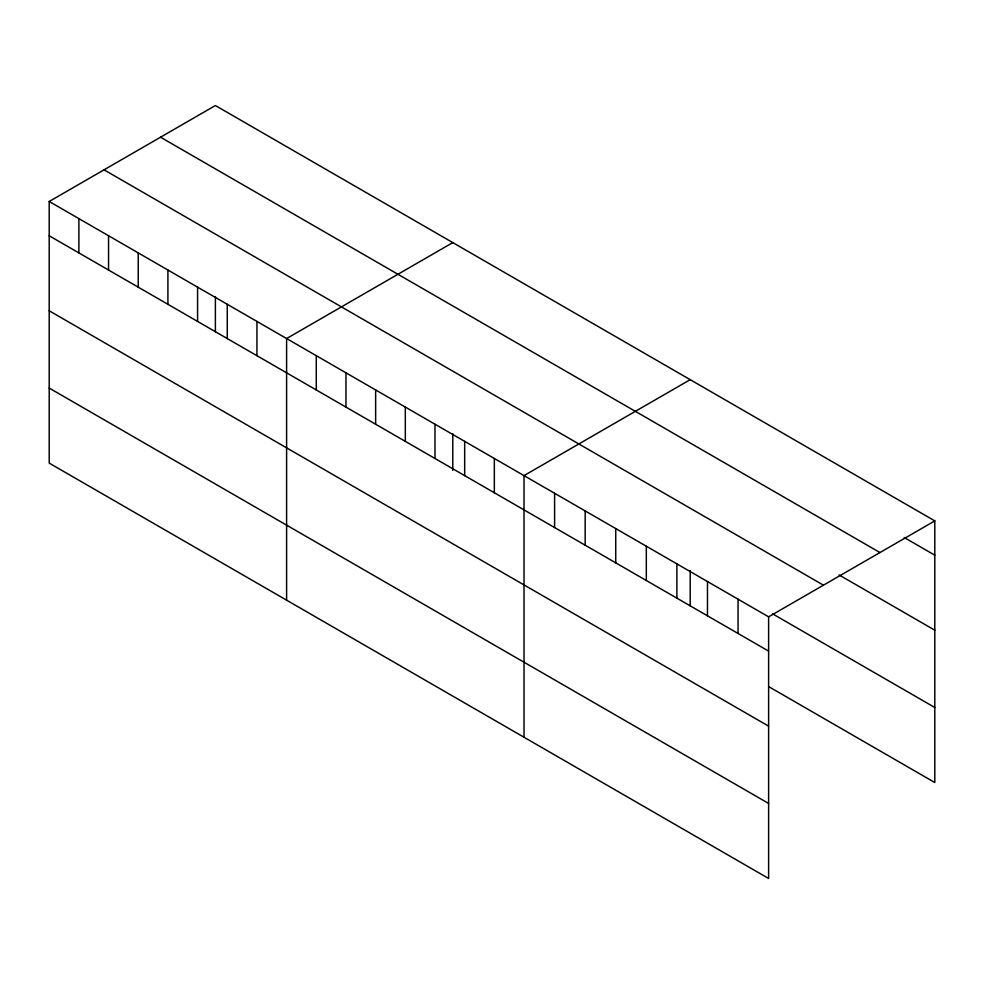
<?xml version="1.0" encoding="UTF-8"?>
<svg xmlns="http://www.w3.org/2000/svg" width="984" height="984" viewBox="0 0 984 984"><rect width="100%" height="100%" fill="white"/><g stroke="black" fill="none" stroke-linecap="round" stroke-linejoin="round"><path stroke-width="1.48" d="M49.2 201.486L768.615 616.833L768.615 878.466L49.2 463.107L49.2 201.486L215.385 105.534L934.8 520.893L934.8 782.514L768.627 686.574M452.788 242.605L286.602 338.545L286.602 600.178M690.202 379.676L524.017 475.616L524.017 737.237M768.615 616.833L934.8 520.893M904.222 537.522L934.8 555.173M160.54 137.207L879.954 552.553M839.081 574.939L934.8 630.191M104.046 169.826L823.46 585.173M772.612 613.856L934.8 707.496M49.2 235.766L768.615 651.113M49.2 310.784L768.615 726.143M49.2 388.077L768.615 803.436M738.049 599.182L738.049 633.462M707.471 581.532L707.471 615.812M690.202 570.683L690.202 605.996M676.894 563.881L676.894 598.161M646.316 546.231L646.316 580.498M615.738 528.568L615.738 562.848M585.173 510.917L585.173 545.197M554.595 493.267L554.595 527.547M494.337 458.483L494.337 492.763M464.669 441.349L464.669 475.629M452.788 433.624L452.788 470.401M434.989 424.215L434.989 458.495M405.31 407.081L405.31 441.361M375.642 389.947L375.642 424.227M345.962 372.813L345.962 407.093M316.282 355.679L316.282 389.959M256.935 321.411L256.935 355.691M227.255 304.277L227.255 338.558M215.385 296.553L215.385 331.854M197.575 287.156L197.575 321.424M167.907 270.022L167.907 304.29M138.227 252.888L138.227 287.156M108.547 235.754L108.547 270.022M78.88 218.62L78.88 252.888"/></g></svg>
